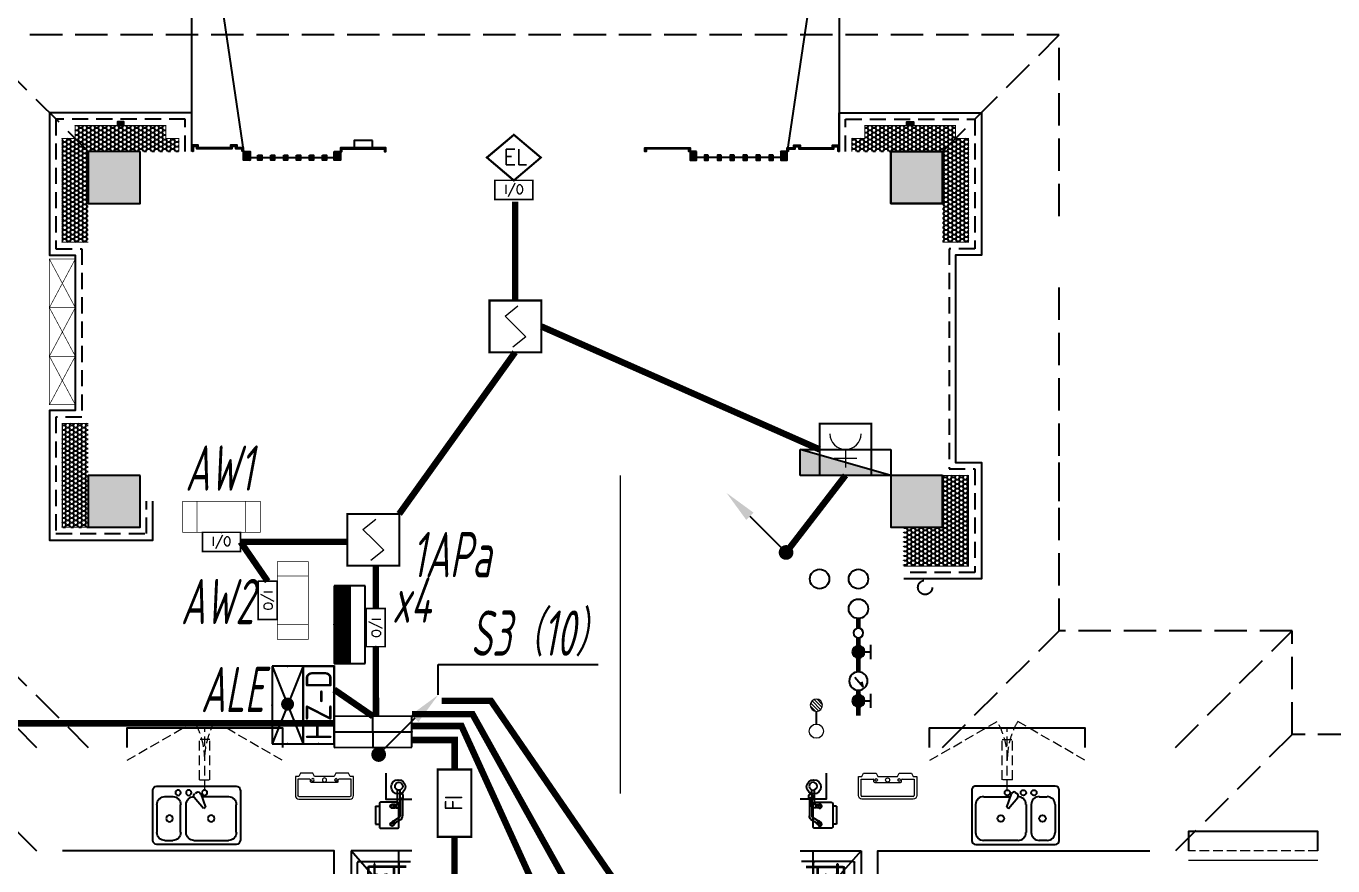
# Model space of a CAD drawing. Extents: x 3774419 to 4775970, y -926964 to 2266.
# Drawn here: x 4461892 to 4471987, y -821570 to -815087 of the extents above; entities that cross this region are included whole.
import ezdxf
from ezdxf.enums import TextEntityAlignment as Align

# ---------------------------------------------------------------- set-up
doc = ezdxf.new("R2010")
doc.units = 0
doc.header["$LTSCALE"] = 1000
doc.header["$MEASUREMENT"] = 0
for name, pattern in [('CENTER2', [1.125, 0.75, -0.125, 0.125, -0.125]), ('DASH', [0.35, 0.25, -0.1]), ('DOTE', [2.42, 2, -0.2, 0.02, -0.2]), ('HIDDEN', [0.375, 0.25, -0.125])]:
    doc.linetypes.add(name, pattern=pattern)
doc.layers.get('0').update_dxf_attribs({"linetype": 'CONTINUOUS'})
for name, color, linetype in [('!!电气', 1, 'CONTINUOUS'), ('A-EQPM-MECH', 191, 'CONTINUOUS'), ('AH-FURNITURE', 1, 'CONTINUOUS'), ('DIM-照明', 7, 'CONTINUOUS'), ('EQUIP-安防', 3, 'CONTINUOUS'), ('EQUIP-箱柜', 3, 'CONTINUOUS'), ('EQUIP_消火栓', 7, 'CONTINUOUS'), ('IP-bath&kitchen-JOHNSON', 4, 'CONTINUOUS'), ('LVTRY', 252, 'CONTINUOUS'), ('LWIRE', 4, 'CONTINUOUS'), ('VPIPE-中水', 122, 'CONTINUOUS'), ('VPIPE-凝结', 150, 'CONTINUOUS'), ('VPIPE-消防', 1, 'TG_X'), ('VPIPE-给水', 3, 'TG_J'), ('VPIPE-雨水', 4, 'DASH'), ('WIRE-消防', 4, 'CONTINUOUS'), ('WIRE-消防广播', 4, 'DOTE'), ('WIRE-消防电话', 4, 'CENTER2'), ('修改标示', 212, 'CONTINUOUS'), ('卫生间', 6, 'CONTINUOUS'), ('建筑-排气道', 252, 'CONTINUOUS'), ('污水', 3, 'CONTINUOUS'), ('看线', 185, 'CONTINUOUS'), ('立面', 73, 'CONTINUOUS'), ('立面-看线', 251, 'CONTINUOUS'), ('给水', 4, 'CONTINUOUS'), ('设备', 253, 'CONTINUOUS'), ('铝合金', 144, 'CONTINUOUS')]:
    doc.layers.add(name, color=color, linetype=linetype)
for name, color, linetype, lineweight in [('EQUIP-消防', 3, 'CONTINUOUS', 20), ('EQUIP_地漏', 7, 'CONTINUOUS', 18), ('PUB_HATCH', 8, 'CONTINUOUS', 9), ('STAIR', 252, 'CONTINUOUS', 20), ('VPIPE-废水', 31, 'TG_F', 18), ('WINDOW', 146, 'CONTINUOUS', 20), ('平面-栏杆', 56, 'CONTINUOUS', 15), ('平面-看线', 252, 'CONTINUOUS', 15), ('平面-空调室内机', 176, 'CONTINUOUS', 9), ('平面-空调预留孔', 252, 'CONTINUOUS', 15), ('立面-洞口示意', 252, 'CONTINUOUS', 13)]:
    doc.layers.add(name, color=color, linetype=linetype, lineweight=lineweight)
doc.styles.add('_TCH_LABEL', font='COMPLEX', dxfattribs={"bigfont": 'GBCBIG'})
doc.styles.add('_TEL_DIM', font='SIMPLEX', dxfattribs={"width": 0.8, "height": 3.5, "bigfont": 'HZTXT'})
doc.styles.add('DIM_FONT', font='SIMPLEX', dxfattribs={"width": 0.7, "bigfont": 'GBCBIG'})
doc.styles.add('HZTXT', font='gbeitc.shx', dxfattribs={"width": 0.8, "height": 400, "bigfont": 'hztxt.shx'})
doc.styles.get("Standard").update_dxf_attribs({"font": 'gbenor.shx', "bigfont": 'gbcbig.shx'})
doc.styles.add('TG_LINETYPE', font='SIMPLEX', dxfattribs={"width": 0.8, "height": 3, "bigfont": 'HZTXT'})
doc.linetypes.add('TG_F', pattern='A,2,-0.3,["F",TG_LINETYPE,S=0.1,R=0,X=-0.23,Y=-0.15],0', length=2.3)
doc.linetypes.add('TG_J', pattern='A,2,-0.22,["J",TG_LINETYPE,S=0.1,R=0,X=-0.18,Y=-0.15],0', length=2.22)
doc.linetypes.add('TG_X', pattern='A,4,-0.3,["X",TG_LINETYPE,S=0.1,R=0,X=-0.23,Y=-0.15],0', length=4.3)
pattern_1 = [(45, (-879550.0308, -779765.5013), (-2.24506403, 2.24506403), [])]
pattern_2 = [(45, (-879750.0308, -780835.0008), (-2.24506403, 2.24506403), [])]
pattern_3 = [(45, (-691492.517, -939480.5144), (-2.24506403, 2.24506403), [])]
pattern_4 = [(45, (-691392.517, -939480.5153), (-2.24506403, 2.24506403), [])]
pattern_5 = [(45, (-691292.517, -939480.5162), (-2.24506403, 2.24506403), [])]
pattern_6 = [(45, (-691192.517, -939480.517), (-2.24506403, 2.24506403), [])]
pattern_7 = [(45, (-691092.517, -939480.518), (-2.24506403, 2.24506403), [])]
pattern_8 = [(45, (-690992.517, -939480.519), (-2.24506403, 2.24506403), [])]
pattern_9 = [(45, (-691602.5177, -939480.5138), (-2.24506403, 2.24506403), [])]
pattern_10 = [(45, (-690902.5144, -939480.51), (-2.24506403, 2.24506403), [])]
pattern_11 = [(0, (-420517.216, -516416.725), (30.95625, 17.872595), [20.6375, -41.275]), (120, (-420517.216, -516416.725), (-30.9562463, 17.8726014), [20.6375, -41.275]), (60, (-420517.216, -516416.725), (3.7e-06, 35.7451964), [-41.275, 20.6375])]
pattern_12 = [(45, (-691542.282, -939480.3315), (-2.24506403, 2.24506403), [])]

# ---------------------------------------------------------------- blocks, each defined once
blk = doc.blocks.new('A$C148B7D8E')
at = {"layer": '卫生间', "color": 252, "linetype": 'DASH'}
for p, q in [((7700, 15400), (8600, 14500)), ((15200, 14500), (16100, 15400)), ((7300, 10800), (8200, 9900)), ((7700, 10800), (8600, 9900)), ((15200, 9900), (16100, 10800)), ((17000, 9900), (17900, 10800)), ((7300, 10000), (8200, 9100)), ((17900, 10000), (17000, 9100))]:
    blk.add_line(p, q, dxfattribs=at)
for points in [[(16100, 14000), (16100, 15400), (7700, 15400), (7700, 10800), (7300, 10800), (7300, 10000), (900, 10000), (900, 9000), (-900, 9000), (-900, -900), (1750, -900), (1750, -2100), (23450, -2100), (23450, -900), (25100, -900)], [(25100, 9000), (24300, 9000), (24300, 10000), (17900, 10000), (17900, 10800), (16100, 10800), (16100, 12200)]]:
    blk.add_lwpolyline(points, dxfattribs=at)
blk = doc.blocks.new('A$C1F074C3D')
at = {"layer": 'STAIR', "color": 252}
blk.add_line((-1190, 4160), (-1190, 1703), dxfattribs=at)
blk = doc.blocks.new('rtyg7uyhg')
at = {"layer": 'LVTRY'}
for p, q in [((193590, 45458), (193590, 45069)), ((194235, 45489), (193621, 45489)), ((193896, 45430), (193858, 45326)), ((193926, 45440), (193940, 45432)), ((194265, 45069), (194265, 45458)), ((193621, 45131), (193621, 45346)), ((193682, 45407), (193888, 45407)), ((193858, 45326), (193875, 45316)), ((193875, 45316), (193946, 45401)), ((194010, 45346), (194010, 45131)), ((194051, 45131), (194051, 45346)), ((194112, 45407), (194173, 45407)), ((194235, 45346), (194235, 45131)), ((193621, 45039), (194235, 45039)), ((193948, 45069), (193682, 45069)), ((194173, 45069), (194112, 45069))]:
    blk.add_line(p, q, dxfattribs=at)
for centre, radius in [((193866, 45438), 20.5), ((193989, 45438), 20.5), ((194071, 45438), 20.5), ((193815, 45238), 25.6), ((194137, 45238), 25.6)]:
    blk.add_circle(centre, radius, dxfattribs=at)
for centre, radius, start, end in [((193621, 45458), 30.7, 90, 180), ((193916, 45423), 20.5, 60, 159.4623), ((193930, 45414), 20.5, 320.5377, 60), ((194235, 45458), 30.7, 360, 90), ((193682, 45346), 61.4, 90, 180), ((193948, 45346), 61.4, 360, 90), ((194112, 45346), 61.4, 90, 180), ((194173, 45346), 61.4, 360, 90), ((193682, 45131), 61.4, 180, 270), ((193948, 45131), 61.4, 270, 360), ((194112, 45131), 61.4, 180, 270), ((194173, 45131), 61.4, 270, 360), ((193621, 45069), 30.7, 180, 270), ((194235, 45069), 30.7, 270, 360)]:
    blk.add_arc(centre, radius, start, end, dxfattribs=at)
at = {"layer": 'LVTRY', "style": 'DIM_FONT', "width": 0.8, "flags": 9}
for tag in ['YSIZE', 'XSIZE']:
    blk.add_attdef(tag, (193928, 45488), '', height=0.5, rotation=90, dxfattribs=at)
blk = doc.blocks.new('A$C60D053AF')
at = {"layer": 'AH-FURNITURE', "color": 8}
for p, q in [((233, -90), (128, -90)), ((193, -71), (328, -71)), ((193, -91), (328, -91)), ((342, -97), (370, -143)), ((356, -83), (384, -129)), ((233, -110), (128, -110)), ((245, -129), (245, -122)), ((265, -129), (265, -122)), ((255, -281), (255, -251)), ((255, -281), (393, -281)), ((393, -281), (393, -251))]:
    blk.add_line(p, q, dxfattribs=at)
for points in [[(170, -68, 1), (170, -94), (193, -94), (193, -68)], [(268, -122), (268, -107, 0.414214), (248, -87), (233, -87), (233, -113), (242, -113), (242, -122)], [(234, -251), (414, -251, 0.414214), (424, -241), (424, -111, 0.414214), (414, -101), (234, -101, 0.414214), (224, -111), (224, -241, 0.414214)], [(242, -152, 1), (268, -152), (268, -129), (242, -129)], [(384, -161, 1), (402, -143), (386, -127), (368, -145)]]:
    blk.add_lwpolyline(points, format="xyb", close=True, dxfattribs=at)
for centre, radius in [((100, -100), 30), ((255, -152), 15), ((255, -152), 10), ((393, -152), 15), ((393, -152), 10)]:
    blk.add_circle(centre, radius, dxfattribs=at)
for radius in [40, 20]:
    blk.add_arc((328, -111), radius, 45, 90, dxfattribs=at)
blk = doc.blocks.new('A-Kitchen-7')
at = {"layer": 'LVTRY'}
for p, q in [((-519, 780), (-7, 834)), ((-515, 756), (-519, 780)), ((-4, 811), (-515, 756)), ((-486, 761), (-485, 756)), ((-29, 767), (-112, 756)), ((-29, 767), (-35, 806)), ((-7, 834), (-4, 811)), ((515, 780), (0, 780)), ((0, 756), (0, 780)), ((515, 756), (515, 780)), ((515, 756), (-515, 756)), ((-515, 756), (-515, 40)), ((515, 40), (515, 756)), ((-515, 40), (515, 40))]:
    blk.add_line(p, q, dxfattribs=at)
blk.add_lwpolyline([(-469, 40), (-469, 0), (469, 0), (469, 40)], close=True, dxfattribs=at)
blk = doc.blocks.new('FRSDFDGDGDRGDR')
at = {"layer": '平面-空调预留孔', "color": 252}
for p, q in [((699612, 775044), (699612, 775441)), ((699619, 775448), (699746, 775448)), ((699746, 775448), (699746, 775355)), ((699720, 775342), (699720, 775143)), ((699727, 775349), (699740, 775349)), ((699727, 775136), (699740, 775136)), ((699746, 775130), (699746, 775037)), ((699746, 775037), (699619, 775037))]:
    blk.add_line(p, q, dxfattribs=at)
blk.add_lwpolyline([(699766, 775167), (699793, 775154), (699793, 775057), (699766, 775044), (699766, 775018), (699619, 775018, -0.414214), (699593, 775044), (699593, 775441, -0.414214), (699619, 775468), (699766, 775468), (699766, 775441), (699793, 775428), (699793, 775332), (699766, 775318)], format="xyb", close=True, dxfattribs=at)
for centre, radius in [((699740, 775332), 10.6), ((699740, 775243), 15.8), ((699740, 775154), 10.6)]:
    blk.add_circle(centre, radius, dxfattribs=at)
for centre, start, end in [((699619, 775441), 90, 180), ((699727, 775342), 90, 180), ((699740, 775355), 270, 360), ((699727, 775143), 180, 270), ((699740, 775130), 0, 90), ((699619, 775044), 180, 270)]:
    blk.add_arc(centre, 6.6, start, end, dxfattribs=at)
blk = doc.blocks.new('*U148')
h = blk.add_hatch(color=5)
h.set_gradient(color1=(0, 0, 255), rotation=180, tint=1)
h.paths.add_polyline_path([(0, 0), (-6.35, -6.35), (-6.35, -2.159), (-15, -2.159), (-15, 2.159), (-6.35, 2.159), (-6.35, 6.35)])
at = {"color": 0, "linetype": 'Continuous'}
blk.add_lwpolyline([(0, 0), (-6.35, -6.35), (-6.35, -2.159), (-15, -2.159), (-15, 2.159), (-6.35, 2.159), (-6.35, 6.35)], close=True, dxfattribs=at)
blk = doc.blocks.new('GDGDRGDRGRD')
at = {"layer": 'PUB_HATCH'}
blk.add_hatch(color=252, dxfattribs=at).paths.add_polyline_path([(430320, 370174), (430320, 370444), (430180, 370444), (430180, 370429), (430285, 370429), (430305, 370409), (430305, 370209), (430285, 370189), (429965, 370189), (429945, 370209), (429945, 370409), (429965, 370429), (430070, 370429), (430070, 370444), (429930, 370444), (429930, 370174)])
at = {"layer": 'LVTRY', "color": 251}
for p, q in [((430081, 371515), (429865, 371758)), ((430335, 371758), (429865, 371758)), ((429865, 371758), (429865, 370858)), ((430235, 370858), (430235, 371758)), ((430335, 371515), (430081, 371515)), ((430081, 371515), (430081, 371100)), ((429865, 370858), (430081, 371100)), ((430081, 371100), (430335, 371100)), ((429865, 370858), (430335, 370858))]:
    blk.add_line(p, q, dxfattribs=at)
at = {"layer": 'LVTRY'}
for p, q in [((429915, 370948), (429915, 371668)), ((429925, 371678), (430325, 371678)), ((429995, 371628), (429995, 371418)), ((430000, 371628), (430000, 371418)), ((430290, 371638), (430005, 371638)), ((430290, 371633), (430005, 371633)), ((430045, 371658), (430045, 371568)), ((430050, 371658), (430045, 371658)), ((430050, 371568), (430050, 371658)), ((430195, 371418), (430195, 371628)), ((430200, 371418), (430200, 371628)), ((430235, 371668), (430235, 370948)), ((429975, 371526), (430102, 371526)), ((429975, 371521), (429975, 371526)), ((430102, 371521), (429975, 371521)), ((430045, 371568), (430050, 371568)), ((430220, 371526), (430092, 371526)), ((430092, 371526), (430092, 371521)), ((430092, 371521), (430220, 371521)), ((430102, 371526), (430102, 371521)), ((430220, 371521), (430220, 371526)), ((430235, 371100), (430235, 371515)), ((430005, 371413), (430290, 371413)), ((430005, 371408), (430290, 371408)), ((430045, 371388), (430045, 371478)), ((430045, 371478), (430050, 371478)), ((430050, 371388), (430045, 371388)), ((430050, 371478), (430050, 371388)), ((429935, 371358), (429974, 371358)), ((429955, 371339), (429955, 371378)), ((429935, 371258), (429974, 371258)), ((429955, 371239), (429955, 371278)), ((429995, 370988), (429995, 371198)), ((430000, 370988), (430000, 371198)), ((430005, 371208), (430290, 371208)), ((430005, 371203), (430290, 371203)), ((430045, 371228), (430045, 371138)), ((430050, 371228), (430045, 371228)), ((430050, 371138), (430050, 371228)), ((430195, 371198), (430195, 370988)), ((430200, 371198), (430200, 370988)), ((430102, 371096), (429975, 371096)), ((429975, 371096), (429975, 371091)), ((429975, 371091), (430102, 371091)), ((430045, 371138), (430050, 371138)), ((430092, 371091), (430092, 371096)), ((430092, 371096), (430220, 371096)), ((430220, 371091), (430092, 371091)), ((430102, 371091), (430102, 371096)), ((430220, 371096), (430220, 371091)), ((430290, 370983), (430005, 370983)), ((430045, 370958), (430045, 371048)), ((430045, 371048), (430050, 371048)), ((430050, 371048), (430050, 370958)), ((430325, 370938), (429925, 370938)), ((430290, 370978), (430005, 370978)), ((430050, 370958), (430045, 370958))]:
    blk.add_line(p, q, dxfattribs=at)
at = {"layer": 'LVTRY', "color": 252}
for p, q in [((430070, 370429), (430070, 370444)), ((430180, 370429), (430180, 370444))]:
    blk.add_line(p, q, dxfattribs=at)
at = {"layer": 'LVTRY'}
blk.add_lwpolyline([(429609, 370758), (429735, 370758), (429735, 371758), (427635, 371758)], dxfattribs=at)
at = {"layer": 'LVTRY', "color": 252}
for points in [[(430335, 370159), (429915, 370159), (429915, 370459), (430335, 370459)], [(430320, 370174), (429930, 370174), (429930, 370444), (430320, 370444)], [(429965, 370429), (430285, 370429), (430305, 370409), (430305, 370209), (430285, 370189), (429965, 370189), (429945, 370209), (429945, 370409), (429965, 370429)]]:
    blk.add_lwpolyline(points, close=True, dxfattribs=at)
at = {"layer": 'LVTRY'}
for centre, radius in [((430147, 371523), 29.7), ((430147, 371523), 11.7), ((429955, 371358), 17), ((429955, 371258), 17), ((430147, 371093), 29.7), ((430147, 371093), 11.7)]:
    blk.add_circle(centre, radius, dxfattribs=at)
for centre, radius, start, end in [((429925, 371668), 10, 90, 180), ((430005, 371628), 10, 90, 180), ((430005, 371628), 5, 90, 180), ((430190, 371628), 10, 0, 90), ((430190, 371628), 5, 0, 90), ((430225, 371668), 10, 0, 90), ((430047, 371523), 56.7, 2.2742, 87.7258), ((430047, 371523), 52.2, 2.4704, 87.5296), ((430047, 371523), 56.7, 272.2742, 357.7258), ((430047, 371523), 52.2, 272.4704, 357.5296), ((430147, 371523), 56.7, 92.2742, 177.7258), ((430147, 371523), 56.7, 182.2742, 267.7258), ((430147, 371523), 52.2, 92.4704, 177.5296), ((430147, 371523), 52.2, 182.4704, 267.5296), ((430005, 371418), 10, 180, 270), ((430005, 371418), 5, 180, 270), ((430190, 371418), 5, 270, 0), ((430190, 371418), 10, 270, 0), ((430005, 371198), 10, 90, 180), ((430005, 371198), 5, 90, 180), ((430190, 371198), 10, 0, 90), ((430190, 371198), 5, 0, 90), ((430047, 371093), 56.7, 2.2742, 87.7258), ((430047, 371093), 52.2, 2.4704, 87.5296), ((430047, 371093), 56.7, 272.2742, 357.7258), ((430047, 371093), 52.2, 272.4704, 357.5296), ((430147, 371093), 56.7, 92.2742, 177.7258), ((430147, 371093), 56.7, 182.2742, 267.7258), ((430147, 371093), 52.2, 92.4704, 177.5296), ((430147, 371093), 52.2, 182.4704, 267.5296), ((430005, 370988), 10, 180, 270), ((430005, 370988), 5, 180, 270), ((430190, 370988), 5, 270, 0), ((430190, 370988), 10, 270, 0), ((429925, 370948), 10, 180, 270), ((430225, 370948), 10, 270, 0)]:
    blk.add_arc(centre, radius, start, end, dxfattribs=at)
at = {"layer": '立面-洞口示意', "color": 252}
blk.add_lwpolyline([(430335, 370159), (430071, 370253), (429915, 370459)], dxfattribs=at)
at = {"xscale": -1, "rotation": 270}
blk.add_blockref('FRSDFDGDGDRGDR', (-345583, -327434), dxfattribs=at)
at = {"xscale": -1}
blk.add_blockref('rtyg7uyhg', (622600, 326770), dxfattribs=at)
at = {"rotation": 270}
blk.add_blockref('A$C60D053AF', (430335, 372358), dxfattribs=at)
at = {"layer": 'LVTRY', "color": 1, "extrusion": (0, 0, -1), "xscale": -0.7999999999883585, "yscale": 0.7999999999883585, "zscale": -0.7999999999883585}
blk.add_blockref('A-Kitchen-7', (-429197, 370159), dxfattribs=at)
at = {"layer": '建筑-排气道', "xscale": -5, "yscale": 5, "zscale": 5, "rotation": 90}
blk.add_blockref('*U148', (430135, 370491), dxfattribs=at)
blk = doc.blocks.new('A$C2705576B')
at = {"layer": '给水'}
h = blk.add_hatch(color=252, dxfattribs=at)
edge = h.paths.add_edge_path()
edge.add_arc((417, -1741), 47.2, 0, 360)
h = blk.add_hatch(color=252, dxfattribs=at)
edge = h.paths.add_edge_path()
edge.add_arc((795, -1741), 47.2, 0, 360)
at = {"layer": '给水', "color": 252}
for p, q in [((363, -1645), (472, -1645)), ((417, -1741), (417, -1645)), ((601, -1768), (525, -1704)), ((525, -1704), (564, -1715)), ((740, -1645), (849, -1645)), ((795, -1741), (795, -1645))]:
    blk.add_line(p, q, dxfattribs=at)
at = {"layer": '给水', "color": 252, "const_width": 35.4}
for points in [[(499, -1741), (302, -1741)], [(903, -1741), (641, -1741)], [(1053, -1741), (978, -1741)]]:
    blk.add_lwpolyline(points, dxfattribs=at)
at = {"layer": '给水', "color": 252}
for centre, radius in [((417, -1741), 47.2), ((570, -1741), 70.8), ((795, -1741), 47.2), ((941, -1741), 37.5)]:
    blk.add_circle(centre, radius, dxfattribs=at)
blk = doc.blocks.new('$TwtSys$00000141')
at = {"color": 252}
for p, q in [((-47, 4), (-5, 46)), ((-47, 4), (-5, 46)), ((-44, -18), (18, 44)), ((-44, -18), (18, 44)), ((-33, -33), (33, 33)), ((-33, -33), (33, 33)), ((-16, -44), (44, 16)), ((-16, -44), (44, 16)), ((6, -46), (46, -6)), ((6, -46), (46, -6))]:
    blk.add_line(p, q, dxfattribs=at)
blk.add_circle((0, 0), 47, dxfattribs=at)
blk.add_circle((0, 0), 47, dxfattribs=at)
blk = doc.blocks.new('dongkong')
at = {"layer": '平面-空调预留孔', "color": 8, "linetype": 'HIDDEN', "ltscale": 0.3}
for p, q in [((-603796, 210900), (-603796, 210431)), ((-603836, 210821), (-603836, 210511)), ((-603836, 210821), (-603756, 210821)), ((-603756, 210821), (-603756, 210511))]:
    blk.add_line(p, q, dxfattribs=at)
blk.add_lwpolyline([(-603756, 210511), (-603836, 210511)], dxfattribs=at)
blk = doc.blocks.new('$TwtSys$00000434')
at = {"color": 252}
for p, q in [((-0.5, 0.5), (-0.5, -0.5)), ((-0.5, -0.5), (0.5, 0.5)), ((0.5, 0.5), (-0.5, 0.5)), ((0.5, -0.5), (0.5, 0.5)), ((-0.5, -0.5), (0.5, -0.5))]:
    blk.add_line(p, q, dxfattribs=at)
blk.add_solid([(0.5, -0.5), (0.5, 0.5), (-0.5, -0.5)], dxfattribs=at)
blk = doc.blocks.new('A$C028C60F5')
at = {"color": 252}
blk.add_lwpolyline([(400, 0), (0, 0), (0, -400), (400, -400)], close=True, dxfattribs=at)
at = {"layer": 'PUB_HATCH', "color": 252}
blk.add_solid([(0, -400), (400, -400), (0, 0), (400, 0)], dxfattribs=at)
blk = doc.blocks.new('A$C7D502F78')
at = {"layer": '修改标示', "ltscale": 2}
blk.add_lwpolyline([(-151, 197), (-11, 197), (-11, 142), (-151, 142)], close=True, dxfattribs=at)
blk = doc.blocks.new('A$C3EFA6995')
for p in [(9700, 100), (9700, -2400), (15900, -2400)]:
    blk.add_blockref('A$C028C60F5', p)
at = {"xscale": -1}
blk.add_blockref('A$C028C60F5', (16300, 100), dxfattribs=at)
blk = doc.blocks.new('A$C24590F8F')
at = {"layer": '立面'}
h = blk.add_hatch(dxfattribs=at)
h.set_pattern_fill('ANSI31', color=252, scale=2)
h.set_pattern_definition(pattern_1)
h.paths.add_polyline_path([(8725, 15800), (8775, 15800), (8775, 15830), (8725, 15830)])
h = blk.add_hatch(dxfattribs=at)
h.set_pattern_fill('ANSI31', color=252, scale=2)
h.set_pattern_definition(pattern_1)
h.paths.add_polyline_path([(14875, 15800), (14825, 15800), (14825, 15830), (14875, 15830)])
h = blk.add_hatch(dxfattribs=at)
h.set_pattern_fill('ANSI31', color=252, scale=2)
h.set_pattern_definition(pattern_12)
h.paths.add_polyline_path([(9300, 15600), (9700, 15600), (9700, 15630), (9650, 15630), (9650, 15650), (9600, 15650), (9600, 15630), (9350, 15630), (9350, 15650), (9300, 15650)])
h.paths.add_polyline_path([(9310, 15600), (9690, 15600), (9690, 15620), (9640, 15620), (9640, 15640), (9610, 15640), (9610, 15620), (9340, 15620), (9340, 15640), (9310, 15640)])
h = blk.add_hatch(dxfattribs=at)
h.set_pattern_fill('ANSI31', color=252, scale=2)
h.set_pattern_definition(pattern_12)
h.paths.add_polyline_path([(14300, 15600), (13900, 15600), (13900, 15630), (13950, 15630), (13950, 15650), (14000, 15650), (14000, 15630), (14250, 15630), (14250, 15650), (14300, 15650)])
h.paths.add_polyline_path([(14290, 15600), (13910, 15600), (13910, 15620), (13960, 15620), (13960, 15640), (13990, 15640), (13990, 15620), (14260, 15620), (14260, 15640), (14290, 15640)])
h = blk.add_hatch(dxfattribs=at)
h.set_pattern_fill('ANSI31', color=252, scale=2)
h.set_pattern_definition(pattern_9)
h.paths.add_polyline_path([(9700, 15600), (9750, 15600), (9750, 15533), (9700, 15533)])
h = blk.add_hatch(dxfattribs=at)
h.set_pattern_fill('ANSI31', color=252, scale=2)
h.set_pattern_definition(pattern_3)
h.paths.add_polyline_path([(9810, 15573), (9840, 15573), (9840, 15533), (9810, 15533)])
h = blk.add_hatch(dxfattribs=at)
h.set_pattern_fill('ANSI31', color=252, scale=2)
h.set_pattern_definition(pattern_4)
h.paths.add_polyline_path([(9910, 15573), (9940, 15573), (9940, 15533), (9910, 15533)])
h = blk.add_hatch(dxfattribs=at)
h.set_pattern_fill('ANSI31', color=252, scale=2)
h.set_pattern_definition(pattern_5)
h.paths.add_polyline_path([(10010, 15573), (10040, 15573), (10040, 15533), (10010, 15533)])
h = blk.add_hatch(dxfattribs=at)
h.set_pattern_fill('ANSI31', color=252, scale=2)
h.set_pattern_definition(pattern_6)
h.paths.add_polyline_path([(10110, 15573), (10140, 15573), (10140, 15533), (10110, 15533)])
h = blk.add_hatch(dxfattribs=at)
h.set_pattern_fill('ANSI31', color=252, scale=2)
h.set_pattern_definition(pattern_7)
h.paths.add_polyline_path([(10210, 15573), (10240, 15573), (10240, 15533), (10210, 15533)])
h = blk.add_hatch(dxfattribs=at)
h.set_pattern_fill('ANSI31', color=252, scale=2)
h.set_pattern_definition(pattern_8)
h.paths.add_polyline_path([(10310, 15573), (10340, 15573), (10340, 15533), (10310, 15533)])
h = blk.add_hatch(dxfattribs=at)
h.set_pattern_fill('ANSI31', color=252, scale=2)
h.set_pattern_definition(pattern_10)
h.paths.add_polyline_path([(10400, 15600), (10450, 15600), (10450, 15533), (10400, 15533)])
h = blk.add_hatch(dxfattribs=at)
h.set_pattern_fill('ANSI31', color=252, scale=2)
h.set_pattern_definition(pattern_2)
edge = h.paths.add_edge_path()
edge.add_line((10450, 15600), (10460, 15600))
edge.add_line((10460, 15600), (10460, 15620))
edge.add_line((10460, 15620), (10790, 15620))
edge.add_line((10790, 15620), (10790, 15600))
edge.add_line((10790, 15600), (10800, 15600))
edge.add_line((10800, 15600), (10800, 15630))
edge.add_line((10800, 15630), (10450, 15630))
edge.add_line((10450, 15630), (10450, 15600))
h = blk.add_hatch(dxfattribs=at)
h.set_pattern_fill('ANSI31', color=252, scale=2)
h.set_pattern_definition(pattern_2)
edge = h.paths.add_edge_path()
edge.add_line((13150, 15600), (13140, 15600))
edge.add_line((13140, 15600), (13140, 15620))
edge.add_line((13140, 15620), (12810, 15620))
edge.add_line((12810, 15620), (12810, 15600))
edge.add_line((12810, 15600), (12800, 15600))
edge.add_line((12800, 15600), (12800, 15630))
edge.add_line((12800, 15630), (13150, 15630))
edge.add_line((13150, 15630), (13150, 15600))
h = blk.add_hatch(dxfattribs=at)
h.set_pattern_fill('ANSI31', color=252, scale=2)
h.set_pattern_definition(pattern_10)
h.paths.add_polyline_path([(13200, 15600), (13150, 15600), (13150, 15533), (13200, 15533)])
h = blk.add_hatch(dxfattribs=at)
h.set_pattern_fill('ANSI31', color=252, scale=2)
h.set_pattern_definition(pattern_8)
h.paths.add_polyline_path([(13290, 15573), (13260, 15573), (13260, 15533), (13290, 15533)])
h = blk.add_hatch(dxfattribs=at)
h.set_pattern_fill('ANSI31', color=252, scale=2)
h.set_pattern_definition(pattern_7)
h.paths.add_polyline_path([(13390, 15573), (13360, 15573), (13360, 15533), (13390, 15533)])
h = blk.add_hatch(dxfattribs=at)
h.set_pattern_fill('ANSI31', color=252, scale=2)
h.set_pattern_definition(pattern_6)
h.paths.add_polyline_path([(13490, 15573), (13460, 15573), (13460, 15533), (13490, 15533)])
h = blk.add_hatch(dxfattribs=at)
h.set_pattern_fill('ANSI31', color=252, scale=2)
h.set_pattern_definition(pattern_5)
h.paths.add_polyline_path([(13590, 15573), (13560, 15573), (13560, 15533), (13590, 15533)])
h = blk.add_hatch(dxfattribs=at)
h.set_pattern_fill('ANSI31', color=252, scale=2)
h.set_pattern_definition(pattern_4)
h.paths.add_polyline_path([(13690, 15573), (13660, 15573), (13660, 15533), (13690, 15533)])
h = blk.add_hatch(dxfattribs=at)
h.set_pattern_fill('ANSI31', color=252, scale=2)
h.set_pattern_definition(pattern_3)
h.paths.add_polyline_path([(13790, 15573), (13760, 15573), (13760, 15533), (13790, 15533)])
h = blk.add_hatch(dxfattribs=at)
h.set_pattern_fill('ANSI31', color=252, scale=2)
h.set_pattern_definition(pattern_9)
h.paths.add_polyline_path([(13900, 15600), (13850, 15600), (13850, 15533), (13900, 15533)])
at = {"layer": '立面-看线'}
h = blk.add_hatch(dxfattribs=at)
h.set_pattern_fill('HONEY', color=252, scale=13)
h.set_pattern_definition(pattern_11)
h.paths.add_polyline_path([(9100, 15700), (9100, 15800), (8400, 15800), (8400, 15700), (8300, 15700), (8300, 14900), (8500, 14900), (8500, 15600), (9199, 15600), (9199, 15700)])
h = blk.add_hatch(dxfattribs=at)
h.set_pattern_fill('HONEY', color=252, scale=13)
h.set_pattern_definition(pattern_11)
h.paths.add_polyline_path([(14500, 15700), (14500, 15800), (15200, 15800), (15200, 15700), (15300, 15700), (15300, 14900), (15100, 14900), (15100, 15600), (14401, 15600), (14401, 15700)])
h = blk.add_hatch(dxfattribs=at)
h.set_pattern_fill('HONEY', color=252, scale=13)
h.set_pattern_definition([(0, (-420616.579, -519516.725), (30.95625, 17.872595), [20.6375, -41.275]), (120, (-420616.579, -519516.725), (-30.9562463, 17.8726014), [20.6375, -41.275]), (60, (-420616.579, -519516.725), (3.7e-06, 35.7451964), [-41.275, 20.6375])])
h.paths.add_polyline_path([(8500, 12900), (8500, 12900), (8500, 13500), (8301, 13500), (8301, 12700), (8500, 12700)])
h = blk.add_hatch(dxfattribs=at)
h.set_pattern_fill('HONEY', color=252, scale=13)
h.set_pattern_definition([(0, (-420616.579, -519916.725), (30.95625, 17.872595), [20.6375, -41.275]), (120, (-420616.579, -519916.725), (-30.9562463, 17.8726014), [20.6375, -41.275]), (60, (-420616.579, -519916.725), (3.7e-06, 35.7451964), [-41.275, 20.6375])])
h.paths.add_polyline_path([(14800, 12700), (15100, 12700), (15100, 13100), (15299, 13100), (15299, 12400), (14800, 12400)])
at = {"color": 252, "const_width": 8}
for points in [[(8500, 14900), (8300, 14900), (8300, 15700), (8400, 15700), (8400, 15800), (8690, 15800), (8690, 15800), (8810, 15800), (8810, 15800), (9100, 15800), (9100, 15700), (9200, 15700), (9200, 15600)], [(15100, 14900), (15300, 14900), (15300, 15700), (15200, 15700), (15200, 15800), (14910, 15800), (14910, 15800), (14790, 15800), (14790, 15800), (14500, 15800), (14500, 15700), (14400, 15700), (14400, 15600)], [(8500, 13500), (8300, 13500), (8300, 12700), (8900, 12700), (8900, 12900)], [(15100, 13100), (15300, 13100), (15300, 12400), (14800, 12400)]]:
    blk.add_lwpolyline(points, dxfattribs=at)
at = {"layer": 'A-EQPM-MECH', "color": 252}
for points in [[(9300, 15600), (9300, 18300), (14300, 18300), (14300, 15600)], [(9300, 18300), (9700, 15600)], [(14300, 18300), (13900, 15600)]]:
    blk.add_lwpolyline(points, dxfattribs=at)
at = {"layer": 'IP-bath&kitchen-JOHNSON', "color": 252}
for points in [[(10800, 10800), (10800, 10600), (11000, 10600)], [(14200, 10800), (14200, 10600), (14000, 10600)]]:
    blk.add_lwpolyline(points, dxfattribs=at)
at = {"layer": 'VPIPE-中水', "color": 252, "linetype": 'Continuous'}
for centre in [(10895, 10695), (14105, 10695)]:
    blk.add_circle(centre, 55, dxfattribs=at)
at = {"layer": 'VPIPE-凝结', "color": 252}
blk.add_line((14125, 11180), (14125, 11278), dxfattribs=at)
at = {"layer": 'VPIPE-废水', "color": 252}
blk.add_circle((14125, 11125), 55, dxfattribs=at)
at = {"layer": 'VPIPE-消防', "color": 252, "linetype": 'Continuous'}
blk.add_circle((14150, 12300), 75, dxfattribs=at)
at = {"layer": 'VPIPE-给水', "color": 252, "linetype": 'Continuous'}
for centre in [(14450, 12300), (14450, 12070)]:
    blk.add_circle(centre, 75, dxfattribs=at)
at = {"layer": 'VPIPE-雨水', "color": 252}
blk.add_circle((14965, 12235), 55, dxfattribs=at)
at = {"layer": 'WINDOW', "color": 252, "linetype": 'DASH', "ltscale": 0.3}
for points in [[(8800, 10900), (9320, 11200, -0.131652), (9400, 10900)], [(9998, 10900), (9479, 11200, 0.131652), (9398, 10900)], [(15002, 10900), (15521, 11200, -0.131652), (15602, 10900)], [(16200, 10900), (15680, 11200, 0.131652), (15600, 10900)]]:
    blk.add_lwpolyline(points, format="xyb", dxfattribs=at)
at = {"layer": '卫生间', "color": 252, "linetype": 'DASH'}
blk.add_line((16000, 12900), (16000, 14600), dxfattribs=at)
at = {"layer": '平面-栏杆', "color": 252}
blk.add_lwpolyline([(17000, 10130), (18000, 10130)], dxfattribs=at)
at = {"layer": '平面-看线', "color": 252, "linetype": 'DASH', "ltscale": 0.3}
blk.add_lwpolyline([(18000, 10200), (17000, 10200)], dxfattribs=at)
at = {"layer": '看线', "color": 252}
for points in [[(9300, 15600), (9300, 15900), (8200, 15900), (8200, 14800), (8400, 14800), (8400, 13600), (8200, 13600), (8200, 12600), (9000, 12600), (9000, 12900)], [(14300, 15600), (14300, 15900), (15400, 15900), (15400, 14800), (15200, 14800), (15200, 13200), (15400, 13200), (15400, 12300), (14800, 12300)]]:
    blk.add_lwpolyline(points, dxfattribs=at)
at = {"layer": '看线', "color": 252, "linetype": 'HIDDEN', "ltscale": 0.5}
for points in [[(9250, 15600), (9250, 15850), (8250, 15850), (8250, 14850), (8450, 14850), (8450, 13550), (8250, 13550), (8250, 12650), (8950, 12650), (8950, 12900)], [(14350, 15600), (14350, 15850), (15350, 15850), (15350, 14850), (15150, 14850), (15150, 13150), (15350, 13150), (15350, 12350), (14800, 12350)]]:
    blk.add_lwpolyline(points, dxfattribs=at)
at = {"layer": '看线', "color": 252, "ltscale": 0.5}
for points in [[(8800, 11000), (8800, 11150), (10000, 11150), (10000, 11000)], [(15000, 11000), (15000, 11150), (16200, 11150), (16200, 11000)], [(18000, 10200), (18000, 10350), (17000, 10350), (17000, 10200)]]:
    blk.add_lwpolyline(points, dxfattribs=at)
at = {"layer": '立面', "color": 252}
for p, q in [((9910, 15573), (9940, 15573)), ((9910, 15533), (9910, 15573)), ((9940, 15573), (9940, 15533)), ((13690, 15573), (13660, 15573)), ((13660, 15573), (13660, 15533)), ((13690, 15533), (13690, 15573)), ((9940, 15533), (9910, 15533)), ((13660, 15533), (13690, 15533))]:
    blk.add_line(p, q, dxfattribs=at)
for points in [[(8725, 15800), (8775, 15800), (8775, 15830), (8725, 15830)], [(14875, 15800), (14825, 15800), (14825, 15830), (14875, 15830)], [(9700, 15600), (9750, 15600), (9750, 15533), (9700, 15533)], [(10010, 15573), (10040, 15573), (10040, 15533), (10010, 15533)], [(10110, 15573), (10140, 15573), (10140, 15533), (10110, 15533)], [(10210, 15573), (10240, 15573), (10240, 15533), (10210, 15533)], [(10310, 15573), (10340, 15573), (10340, 15533), (10310, 15533)], [(10400, 15600), (10450, 15600), (10450, 15533), (10400, 15533)], [(13200, 15600), (13150, 15600), (13150, 15533), (13200, 15533)], [(13290, 15573), (13260, 15573), (13260, 15533), (13290, 15533)], [(13390, 15573), (13360, 15573), (13360, 15533), (13390, 15533)], [(13490, 15573), (13460, 15573), (13460, 15533), (13490, 15533)], [(13590, 15573), (13560, 15573), (13560, 15533), (13590, 15533)], [(13900, 15600), (13850, 15600), (13850, 15533), (13900, 15533)]]:
    blk.add_lwpolyline(points, close=True, dxfattribs=at)
for points in [[(10450, 15600), (10460, 15600), (10460, 15620), (10790, 15620), (10790, 15600), (10800, 15600), (10800, 15630), (10450, 15630), (10450, 15600)], [(13150, 15600), (13140, 15600), (13140, 15620), (12810, 15620), (12810, 15600), (12800, 15600), (12800, 15630), (13150, 15630), (13150, 15600)]]:
    blk.add_lwpolyline(points, dxfattribs=at)
at = {"layer": '设备', "color": 252, "const_width": 5}
for points in [[(8400, 14395), (8400, 14770), (8200, 14770), (8200, 14395)], [(8400, 14020), (8400, 14395), (8200, 14395), (8200, 14020)], [(8400, 13645), (8400, 14020), (8200, 14020), (8200, 13645)]]:
    blk.add_lwpolyline(points, close=True, dxfattribs=at)
for points in [[(8400, 14770), (8200, 14395)], [(8200, 14770), (8400, 14395)], [(8400, 14395), (8200, 14020)], [(8200, 14395), (8400, 14020)], [(8400, 14020), (8200, 13645)], [(8200, 14020), (8400, 13645)]]:
    blk.add_lwpolyline(points, dxfattribs=at)
at = {"layer": '铝合金', "color": 252}
for p, q in [((9750, 15553), (9810, 15553)), ((9840, 15553), (9910, 15553)), ((9940, 15553), (10010, 15553)), ((10040, 15553), (10110, 15553)), ((10140, 15553), (10210, 15553)), ((10240, 15553), (10310, 15553)), ((10340, 15553), (10400, 15553)), ((13260, 15553), (13200, 15553)), ((13360, 15553), (13290, 15553)), ((13460, 15553), (13390, 15553)), ((13560, 15553), (13490, 15553)), ((13660, 15553), (13590, 15553)), ((13760, 15553), (13690, 15553)), ((13850, 15553), (13790, 15553))]:
    blk.add_line(p, q, dxfattribs=at)
for points in [[(8725, 15800), (8775, 15800), (8775, 15830), (8725, 15830)], [(14875, 15800), (14825, 15800), (14825, 15830), (14875, 15830)], [(9700, 15600), (9750, 15600), (9750, 15533), (9700, 15533)], [(9810, 15573), (9840, 15573), (9840, 15533), (9810, 15533)], [(9910, 15573), (9940, 15573), (9940, 15533), (9910, 15533)], [(10010, 15573), (10040, 15573), (10040, 15533), (10010, 15533)], [(10110, 15573), (10140, 15573), (10140, 15533), (10110, 15533)], [(10210, 15573), (10240, 15573), (10240, 15533), (10210, 15533)], [(10310, 15573), (10340, 15573), (10340, 15533), (10310, 15533)], [(10400, 15600), (10450, 15600), (10450, 15533), (10400, 15533)], [(13200, 15600), (13150, 15600), (13150, 15533), (13200, 15533)], [(13290, 15573), (13260, 15573), (13260, 15533), (13290, 15533)], [(13390, 15573), (13360, 15573), (13360, 15533), (13390, 15533)], [(13490, 15573), (13460, 15573), (13460, 15533), (13490, 15533)], [(13590, 15573), (13560, 15573), (13560, 15533), (13590, 15533)], [(13690, 15573), (13660, 15573), (13660, 15533), (13690, 15533)], [(13790, 15573), (13760, 15573), (13760, 15533), (13790, 15533)], [(13900, 15600), (13850, 15600), (13850, 15533), (13900, 15533)]]:
    blk.add_lwpolyline(points, close=True, dxfattribs=at)
for points in [[(9700, 15600), (9700, 15630), (9650, 15630), (9650, 15650), (9600, 15650), (9600, 15630), (9350, 15630), (9350, 15650), (9300, 15650), (9300, 15600)], [(13900, 15600), (13900, 15630), (13950, 15630), (13950, 15650), (14000, 15650), (14000, 15630), (14250, 15630), (14250, 15650), (14300, 15650), (14300, 15600)], [(9690, 15600), (9690, 15620), (9640, 15620), (9640, 15640), (9610, 15640), (9610, 15620), (9340, 15620), (9340, 15640), (9310, 15640), (9310, 15600)], [(10450, 15600), (10460, 15600), (10460, 15620), (10790, 15620), (10790, 15600), (10800, 15600), (10800, 15630), (10450, 15630), (10450, 15600)], [(13150, 15600), (13140, 15600), (13140, 15620), (12810, 15620), (12810, 15600), (12800, 15600), (12800, 15630), (13150, 15630), (13150, 15600)], [(13910, 15600), (13910, 15620), (13960, 15620), (13960, 15640), (13990, 15640), (13990, 15620), (14260, 15620), (14260, 15640), (14290, 15640), (14290, 15600)]]:
    blk.add_lwpolyline(points, dxfattribs=at)
at = {"color": 252}
for name, p in [('A$C148B7D8E', (-100, 1100)), ('A$C3EFA6995', (-1200, 15500)), ('A$C028C60F5', (14700, 15600)), ('A$C1F074C3D', (13800, 8940)), ('GDGDRGDRGRD', (-419335, -361558))]:
    blk.add_blockref(name, p, dxfattribs=at)
at = {"color": 252, "xscale": -1}
blk.add_blockref('GDGDRGDRGRD', (444335, -361558), dxfattribs=at)
at = {"layer": 'EQUIP_地漏', "color": 252, "xscale": -1, "rotation": 359.999999999891}
blk.add_blockref('$TwtSys$00000141', (14125, 11325), dxfattribs=at)
at = {"layer": 'EQUIP_消火栓', "color": 252, "xscale": -700, "yscale": 200, "zscale": 700}
blk.add_blockref('$TwtSys$00000434', (14350, 13200), dxfattribs=at)
at = {"layer": '修改标示', "color": 252, "ltscale": 2, "xscale": -1}
blk.add_blockref('A$C7D502F78', (10544, 15488), dxfattribs=at)
at = {"layer": '平面-空调室内机', "color": 252, "ltscale": 0.3, "xscale": -1, "rotation": 180}
blk.add_blockref('dongkong', (613196, 221571), dxfattribs=at)
at = {"layer": '平面-空调室内机', "color": 252, "ltscale": 0.3, "rotation": 180}
blk.add_blockref('dongkong', (-588196, 221571), dxfattribs=at)
at = {"layer": '污水', "color": 252, "xscale": -1, "rotation": 269.999999999891}
blk.add_blockref('A$C2705576B', (16191, 10942), dxfattribs=at)
blk = doc.blocks.new('$equip$00002474')
for p, q in [((-0.52, 0), (0, 0.44)), ((0, 0.44), (0.52, 0)), ((0, -0.44), (-0.52, 0)), ((0.52, 0), (0, -0.44))]:
    blk.add_line(p, q)
at = {"const_width": 0.04}
blk.add_lwpolyline([(0, 0.44), (-0.52, 0), (0, -0.44), (0.52, 0), (0, 0.44), (-0.52, 0)], dxfattribs=at)
for p in [(0, 0.44), (-0.52, 0), (0.52, 0), (0, -0.44)]:
    blk.add_point(p)
at = {"color": 7, "style": '_TEL_DIM'}
blk.add_attdef('$TEXT$', text='', height=0.3, dxfattribs=at).set_placement((0.028, 0.012), align=Align.MIDDLE_CENTER)
at = {"color": 7, "style": '_TEL_DIM', "flags": 1}
blk.add_attdef('A', text='', height=0.00002, dxfattribs=at).set_placement((0, 0), align=Align.MIDDLE_CENTER)
blk = doc.blocks.new('$equip$00002656')
for p, q in [((-0.5, 1), (-0.5, 0)), ((0.5, 1), (-0.5, 1)), ((0.5, 0), (0.5, 1)), ((-0.219, 0.331), (0.222, 0.331)), ((0, 0.5), (0, 0.15)), ((-0.5, 0), (0.5, 0))]:
    blk.add_line(p, q)
at = {"const_width": 0.04}
blk.add_lwpolyline([(-0.5, 1), (0.5, 1), (0.5, 0), (-0.5, 0), (-0.5, 1), (0.5, 1)], dxfattribs=at)
blk.add_arc((0, 0.8), 0.3, 180, 0)
for p in [(0, 1), (-0.5, 0.5), (0.5, 0.5), (0, 0)]:
    blk.add_point(p)
at = {"color": 7, "flags": 1}
for tag, height, p in [('B', 0.4, (0.762, 0.292)), ('A', 0.00002, (0, 0))]:
    blk.add_attdef(tag, text='', height=height, dxfattribs=at).set_placement(p, align=Align.MIDDLE_CENTER)
blk = doc.blocks.new('$equip$00002649')
for p, q in [((-0.5, 0.5), (-0.5, -0.5)), ((0.5, 0.5), (-0.5, 0.5)), ((-0.2, 0.2), (0.05, 0.4)), ((0.5, -0.5), (0.5, 0.5)), ((0, 0), (-0.2, 0.2)), ((0, 0), (0.2, -0.2)), ((0.2, -0.2), (-0.05, -0.4)), ((-0.5, -0.5), (0.5, -0.5))]:
    blk.add_line(p, q)
at = {"const_width": 0.04}
blk.add_lwpolyline([(-0.5, 0.5), (0.5, 0.5), (0.5, -0.5), (-0.5, -0.5), (-0.5, 0.5), (0.5, 0.5)], dxfattribs=at)
for p in [(0, 0.5), (-0.5, 0), (0.5, 0), (0, -0.5)]:
    blk.add_point(p)
at = {"color": 7, "flags": 1}
for tag, height, p in [('A', 0.00002, (0, 0)), ('B', 0.4, (0.762, -0.208))]:
    blk.add_attdef(tag, text='', height=height, dxfattribs=at).set_placement(p, align=Align.MIDDLE_CENTER)
blk = doc.blocks.new('$equip$00002463')
for p, q in [((-0.65, 0.65), (-0.65, 0)), ((0.65, 0.65), (-0.65, 0.65)), ((0.65, 0), (0.65, 0.65)), ((-0.65, 0), (0.65, 0))]:
    blk.add_line(p, q)
at = {"const_width": 0.05}
blk.add_lwpolyline([(-0.65, 0.65), (-0.65, 0), (0.65, 0), (0.65, 0.65), (-0.65, 0.65), (-0.65, 0)], dxfattribs=at)
for p in [(0, 0.65), (-0.65, 0.325), (0, 0), (0.65, 0.325)]:
    blk.add_point(p)
at = {"color": 7, "style": '_TEL_DIM'}
blk.add_attdef('$TEXT$', text='', height=0.3, dxfattribs=at).set_placement((0.006, 0.343), align=Align.MIDDLE_CENTER)
at = {"color": 7, "style": '_TEL_DIM', "flags": 1}
blk.add_attdef('A', text='', height=0.00002, dxfattribs=at).set_placement((0, 0), align=Align.MIDDLE_CENTER)
blk = doc.blocks.new('$equip$00001423')
for p, q in [((0.75, 0.6), (-0.75, 0.6)), ((-0.75, 0.6), (-0.75, 0)), ((0, 0), (0, 0.6)), ((0.75, 0), (0.75, 0.6)), ((-0.75, 0.3), (0.75, 0.3)), ((-0.75, 0), (0.75, 0))]:
    blk.add_line(p, q)
for p in [(0, 0.6), (-0.75, 0.3), (0.75, 0.3), (0, 0)]:
    blk.add_point(p)
at = {"style": '_TCH_LABEL', "flags": 9}
blk.add_attdef('A', (0, 0), '', height=0.00002, dxfattribs=at)
blk = doc.blocks.new('$equip$00002779')
for p, q in [((0.65, 0.65), (-0.65, 0.65)), ((-0.65, 0.65), (-0.65, 0)), ((0.65, 0), (0.65, 0.65)), ((-0.65, 0), (0.65, 0))]:
    blk.add_line(p, q)
at = {"const_width": 0.04}
blk.add_lwpolyline([(-0.65, 0.65), (-0.65, 0), (0.65, 0), (0.65, 0.65), (-0.65, 0.65), (-0.65, 0)], dxfattribs=at)
for p in [(0, 0.65), (-0.65, 0.325), (0.65, 0.325), (0, 0)]:
    blk.add_point(p)
at = {"color": 7}
blk.add_attdef('$TEXT$', text='', height=0.34, dxfattribs=at).set_placement((0.006, 0.343), align=Align.MIDDLE_CENTER)
at = {"color": 7, "flags": 1}
for tag, height, p in [('B', 0.4, (0.905, 0.246)), ('A', 0.00002, (0, 0))]:
    blk.add_attdef(tag, text='', height=height, dxfattribs=at).set_placement(p, align=Align.MIDDLE_CENTER)
blk = doc.blocks.new('A$C341176C1')
at = {"layer": '设备', "color": 3, "const_width": 5}
blk.add_lwpolyline([(-240, -200), (0, -200), (0, -800), (-240, -800)], close=True, dxfattribs=at)
for points in [[(-240, -312), (0, -312)], [(-240, -688), (0, -688)]]:
    blk.add_lwpolyline(points, dxfattribs=at)
blk = doc.blocks.new('*X10')
at = {"color": 0}
for p, q in [((-250, 32.8), (-182.8, 100)), ((-250, 68.2), (-218.2, 100)), ((-247.5, 0), (-147.5, 100)), ((-212.1, 0), (-112.1, 100)), ((-176.8, 0), (-76.8, 100)), ((-141.4, 0), (-41.4, 100)), ((-106.1, 0), (-6.1, 100)), ((-70.7, 0), (29.3, 100)), ((-35.4, 0), (64.6, 100)), ((0, 0), (100, 100)), ((35.4, 0), (135.4, 100)), ((70.7, 0), (170.7, 100)), ((106.1, 0), (206.1, 100)), ((141.4, 0), (241.4, 100)), ((176.8, 0), (250, 73.2)), ((212.1, 0), (250, 37.9)), ((247.5, 0), (250, 2.5))]:
    blk.add_line(p, q, dxfattribs=at)
blk = doc.blocks.new('$equip$00001414')
for p, q in [((0.75, 0.6), (-0.75, 0.6)), ((-0.75, 0.6), (-0.75, 0)), ((0.75, 0), (0.75, 0.6)), ((-0.75, 0.3), (0.75, 0.3)), ((-0.75, 0), (0.75, 0))]:
    blk.add_line(p, q)
at = {"const_width": 0.3}
blk.add_lwpolyline([(-0.75, 0.15), (0.75, 0.15)], dxfattribs=at)
for p in [(0, 0.6), (-0.75, 0.3), (0.75, 0.3), (0, 0)]:
    blk.add_point(p)
at = {"xscale": 0.00300000000061118, "yscale": 0.00300000000061118, "zscale": 0.00300000000061118}
blk.add_blockref('*X10', (0, 0), dxfattribs=at)
at = {"style": '_TCH_LABEL', "flags": 9}
blk.add_attdef('A', (0, 0), '', height=0.00002, dxfattribs=at)
blk = doc.blocks.new('$equip$00001424')
for p, q in [((-0.75, 0), (0.75, 0.6)), ((-0.75, 0.6), (0.75, 0)), ((0.75, 0.6), (-0.75, 0.6)), ((-0.75, 0.6), (-0.75, 0)), ((0.75, 0), (0.75, 0.6)), ((-0.75, 0), (0.75, 0))]:
    blk.add_line(p, q)
for p in [(0, 0.6), (-0.75, 0.3), (0.75, 0.3), (0, 0)]:
    blk.add_point(p)
at = {"style": '_TCH_LABEL', "flags": 9}
blk.add_attdef('A', (0, 0), '', height=0.00002, dxfattribs=at)
blk = doc.blocks.new('$equip$00002702')
for p, q in [((-0.75, 0.6), (-0.75, 0)), ((0.75, 0.6), (-0.75, 0.6)), ((0.75, 0), (0.75, 0.6)), ((-0.75, 0), (0.75, 0))]:
    blk.add_line(p, q)
at = {"const_width": 0.04}
blk.add_lwpolyline([(-0.75, 0.6), (-0.75, 0), (0.75, 0), (0.75, 0.6), (-0.75, 0.6), (-0.75, 0)], dxfattribs=at)
for p in [(0, 0.6), (-0.75, 0.3), (0.75, 0.3), (0, 0)]:
    blk.add_point(p)
at = {"color": 7}
blk.add_attdef('$TEXT$', text='', height=0.5, dxfattribs=at).set_placement((0, 0.3), align=Align.MIDDLE_CENTER)
at = {"color": 7, "style": '_TEL_DIM', "flags": 1}
for tag in ['A', 'REMARK']:
    blk.add_attdef(tag, text='', height=0.00002, dxfattribs=at).set_placement((0, 0), align=Align.MIDDLE_CENTER)
blk = doc.blocks.new('$TelecSys$00000079')
for p, q in [((0.7, 0.7), (0, 0)), ((0.104, 0.104), (0.104, 0.104)), ((-0.104, -0.104), (-0.104, -0.104))]:
    blk.add_line(p, q)
at = {"const_width": 0.142}
blk.add_lwpolyline([(-0.071, 0, 1), (0.071, 0, 1)], format="xyb", close=True, dxfattribs=at)
blk.add_solid([(0.63, 0.77), (0.77, 0.63), (1.15, 1.15)])
at = {"width": 0.8, "flags": 9}
blk.add_attdef('A', (0, 0), '', height=0.00002, dxfattribs=at)

msp = doc.modelspace()

# ---------------------------------------------------------------- linework, layer by layer
at = {"layer": '!!电气'}
for p, q in [((4465075.6, -820250.1), (4465075.6, -820014.2)), ((4465075.6, -820014.2), (4466311.8, -820014.2))]:
    msp.add_line(p, q, dxfattribs=at)
at = {"layer": 'DIM-照明', "const_width": 50}
msp.add_lwpolyline([(4463937, -820321.1, -1), (4463887, -820321.1, -1)], format="xyb", close=True, dxfattribs=at)
at = {"layer": 'WIRE-消防', "linetype": 'Continuous', "const_width": 50}
for points in [[(4465669.5, -817204.9), (4465669.5, -816442.9)], [(4465872, -817404.9), (4468022, -818354.9)], [(4464774.5, -818852.6), (4465669.5, -817604.9)], [(4463548.6, -819068.7), (4463758.3, -819372.9)], [(4463548.6, -819068.7), (4464374.5, -819068.7)], [(4464593.2, -819582.4), (4464593.2, -819252.6)], [(4464593.2, -819877.4), (4464595, -820414.8)], [(4464272, -820469.7), (4458479.9, -820469.7)], [(4464871.8, -820598.2), (4465203.1, -820598.2), (4465203.1, -820825.8)]]:
    msp.add_lwpolyline(points, dxfattribs=at)
at = {"layer": 'WIRE-消防', "color": 1, "const_width": 50}
msp.add_lwpolyline([(4464272, -820209.1), (4464571.2, -820414.9)], dxfattribs=at)
at = {"layer": 'WIRE-消防', "const_width": 50}
for points in [[(4464872, -820489.8), (4465255.4, -820489.8), (4466638.6, -823526.5)], [(4465202, -821345.8), (4465202, -822510.7), (4466197.2, -823653.9)]]:
    msp.add_lwpolyline(points, dxfattribs=at)
at = {"layer": 'WIRE-消防广播', "const_width": 50}
for points in [[(4467763, -819150.3), (4468222, -818554.9)], [(4464872, -820398.8), (4465340.7, -820398.8), (4466853.9, -823108.8)]]:
    msp.add_lwpolyline(points, dxfattribs=at)
at = {"layer": 'WIRE-消防电话', "const_width": 50}
msp.add_lwpolyline([(4465101.2, -820296.3), (4465483.4, -820296.3), (4467132.3, -822692)], dxfattribs=at)

# ---------------------------------------------------------------- block references
at = {"layer": '!!电气'}
msp.add_blockref('A$C24590F8F', (4453872, -831654.9), dxfattribs=at)
at = {"rotation": 90}
msp.add_blockref('A$C341176C1', (4462901.1, -818754.9), dxfattribs=at)
msp.add_blockref('A$C341176C1', (4464072, -819020.4))
at = {"layer": 'EQUIP-安防', "xscale": 400, "yscale": 400, "zscale": 400}
msp.add_blockref('$equip$00002474', (4465660.3, -816101.5), dxfattribs=at).add_auto_attribs({'$TEXT$': 'EL'})
at = {"layer": 'EQUIP-消防', "color": 7, "xscale": 226.9230769276619, "yscale": 226.9230769276619, "zscale": 226.9230769276619}
for p in [(4465660.3, -816425), (4463401.1, -819142.4)]:
    msp.add_blockref('$equip$00002463', p, dxfattribs=at).add_auto_attribs({'$TEXT$': 'I/O'})
at = {"layer": 'EQUIP-消防', "xscale": 400, "yscale": 400, "zscale": 400}
for p in [(4465672, -817404.9), (4464574.5, -819052.6)]:
    msp.add_blockref('$equip$00002649', p, dxfattribs=at)
at = {"layer": 'EQUIP-消防', "color": 6, "xscale": 400, "yscale": 400, "zscale": 400}
msp.add_blockref('$equip$00002656', (4468222, -818554.9), dxfattribs=at)
at = {"layer": 'EQUIP-消防', "color": 7, "xscale": 226.9230769276619, "yscale": 226.9230769276619, "zscale": 226.9230769276619, "rotation": 270}
for p in [(4463684.5, -819520.4), (4464519.5, -819729.9)]:
    msp.add_blockref('$equip$00002463', p, dxfattribs=at).add_auto_attribs({'$TEXT$': 'I/O'})
at = {"layer": 'EQUIP-消防', "ltscale": 0.8, "xscale": 400, "yscale": 400, "zscale": 400, "rotation": 90}
msp.add_blockref('$equip$00002779', (4465332, -821085.8), dxfattribs=at).add_auto_attribs({'$TEXT$': 'FI'})
at = {"layer": 'EQUIP-箱柜'}
for name, p, xscale, yscale, zscale, rotation in [('$equip$00001414', (4464272, -819706.6), 400, 400, 400, 270.0000000388692), ('$equip$00001424', (4463792, -820328.4), 400, 400, 400, 270.0000000388692), ('$equip$00001423', (4464572, -820654.9), 400.0000000000001, 400.0000000000001, 400.0000000000001, 0.1902737973427797)]:
    msp.add_blockref(name, p, dxfattribs=dict(at, xscale=xscale, yscale=yscale, zscale=zscale, rotation=rotation))
at = {"layer": 'EQUIP-箱柜', "xscale": 400.0000000000001, "yscale": 400.0000000000001, "zscale": 400.0000000000001, "rotation": 90.00002996873728}
msp.add_blockref('$equip$00002702', (4464272, -820328.4), dxfattribs=at).add_auto_attribs({'$TEXT$': 'HZ-D'})
at = {"layer": 'LWIRE', "xscale": 400, "yscale": 400, "zscale": 400, "rotation": 90}
msp.add_blockref('$TelecSys$00000079', (4467763, -819150.3), dxfattribs=at)
at = {"layer": 'LWIRE', "xscale": 400, "yscale": 400, "zscale": 400}
msp.add_blockref('$TelecSys$00000079', (4464615.6, -820710.1), dxfattribs=at)

# ---------------------------------------------------------------- texts
at = {"layer": 'DIM-照明', "color": 7, "style": 'HZTXT', "width": 0.7}
for s, p in [('AW1', (4463122.5, -818673.6)), ('1APa', (4464872, -819342)), ('AW2', (4463087.7, -819703.9)), ('x4', (4464720.1, -819692.5)), ('S3（10）', (4465327, -819948)), ('ALE', (4463242.2, -820383))]:
    msp.add_text(s, height=350, dxfattribs=at).set_placement(p)

doc.saveas('drawing.dxf')
